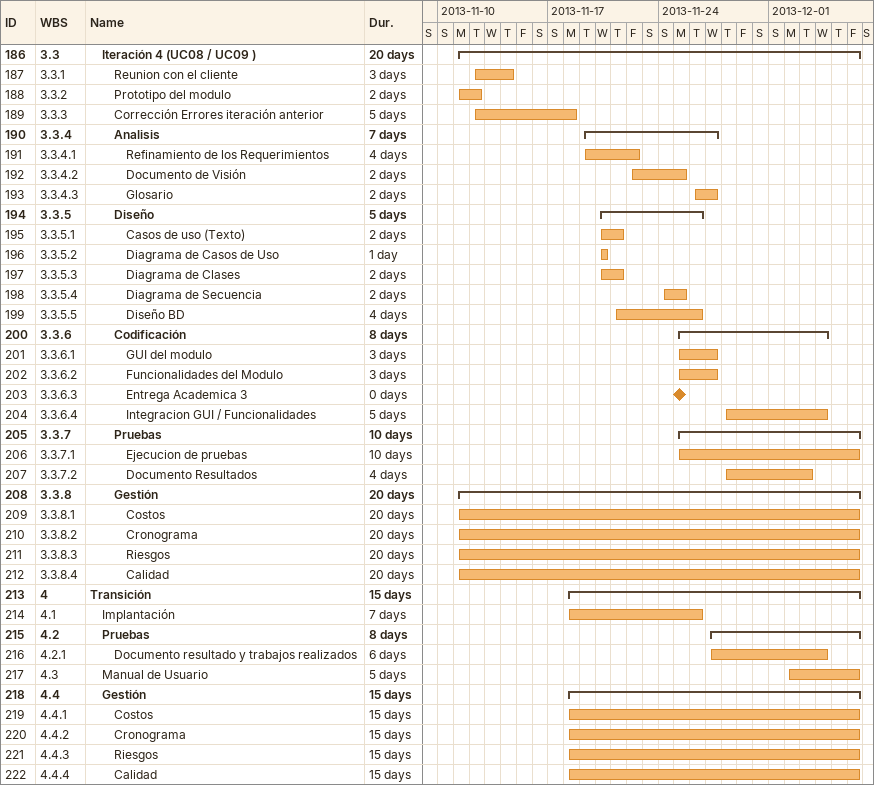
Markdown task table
| ID | WBS | Task | Duration | Start | Finish |
|---|---|---|---|---|---|
| 186 | 3.3 | **Iteración 4 (UC08 / UC09 )** | 20d | 2013-11-11 | 2013-12-06 |
| 187 | 3.3.1 | Reunion con el cliente | 3d | 2013-11-12 | 2013-11-14 |
| 188 | 3.3.2 | Prototipo del modulo | 2d | 2013-11-11 | 2013-11-12 |
| 189 | 3.3.3 | Corrección Errores iteración anterior | 5d | 2013-11-12 | 2013-11-18 |
| 190 | 3.3.4 | **Analisis** | 7d | 2013-11-19 | 2013-11-27 |
| 191 | 3.3.4.1 | Refinamiento de los Requerimientos | 4d | 2013-11-19 | 2013-11-22 |
| 192 | 3.3.4.2 | Documento de Visión | 2d | 2013-11-22 | 2013-11-25 |
| 193 | 3.3.4.3 | Glosario | 2d | 2013-11-26 | 2013-11-27 |
| 194 | 3.3.5 | **Diseño** | 5d | 2013-11-20 | 2013-11-26 |
| 195 | 3.3.5.1 | Casos de uso (Texto) | 2d | 2013-11-20 | 2013-11-21 |
| 196 | 3.3.5.2 | Diagrama de Casos de Uso | 1d | 2013-11-20 | 2013-11-20 |
| 197 | 3.3.5.3 | Diagrama de Clases | 2d | 2013-11-20 | 2013-11-21 |
| 198 | 3.3.5.4 | Diagrama de Secuencia | 2d | 2013-11-24 | 2013-11-25 |
| 199 | 3.3.5.5 | Diseño BD | 4d | 2013-11-21 | 2013-11-26 |
| 200 | 3.3.6 | **Codificación** | 8d | 2013-11-25 | 2013-12-04 |
| 201 | 3.3.6.1 | GUI del modulo | 3d | 2013-11-25 | 2013-11-27 |
| 202 | 3.3.6.2 | Funcionalidades del Modulo | 3d | 2013-11-25 | 2013-11-27 |
| 203 | 3.3.6.3 | Entrega Academica 3 | 0d | 2013-11-25 | 2013-11-25 |
| 204 | 3.3.6.4 | Integracion GUI / Funcionalidades | 5d | 2013-11-28 | 2013-12-04 |
| 205 | 3.3.7 | **Pruebas** | 10d | 2013-11-25 | 2013-12-06 |
| 206 | 3.3.7.1 | Ejecucion de pruebas | 10d | 2013-11-25 | 2013-12-06 |
| 207 | 3.3.7.2 | Documento Resultados | 4d | 2013-11-28 | 2013-12-03 |
| 208 | 3.3.8 | **Gestión** | 20d | 2013-11-11 | 2013-12-06 |
| 209 | 3.3.8.1 | Costos | 20d | 2013-11-11 | 2013-12-06 |
| 210 | 3.3.8.2 | Cronograma | 20d | 2013-11-11 | 2013-12-06 |
| 211 | 3.3.8.3 | Riesgos | 20d | 2013-11-11 | 2013-12-06 |
| 212 | 3.3.8.4 | Calidad | 20d | 2013-11-11 | 2013-12-06 |
| 213 | 4 | **Transición** | 15d | 2013-11-18 | 2013-12-06 |
| 214 | 4.1 | Implantación | 7d | 2013-11-18 | 2013-11-26 |
| 215 | 4.2 | **Pruebas** | 8d | 2013-11-27 | 2013-12-06 |
| 216 | 4.2.1 | Documento resultado y trabajos realizados | 6d | 2013-11-27 | 2013-12-04 |
| 217 | 4.3 | Manual de Usuario | 5d | 2013-12-02 | 2013-12-06 |
| 218 | 4.4 | **Gestión** | 15d | 2013-11-18 | 2013-12-06 |
| 219 | 4.4.1 | Costos | 15d | 2013-11-18 | 2013-12-06 |
| 220 | 4.4.2 | Cronograma | 15d | 2013-11-18 | 2013-12-06 |
| 221 | 4.4.3 | Riesgos | 15d | 2013-11-18 | 2013-12-06 |
| 222 | 4.4.4 | Calidad | 15d | 2013-11-18 | 2013-12-06 |
